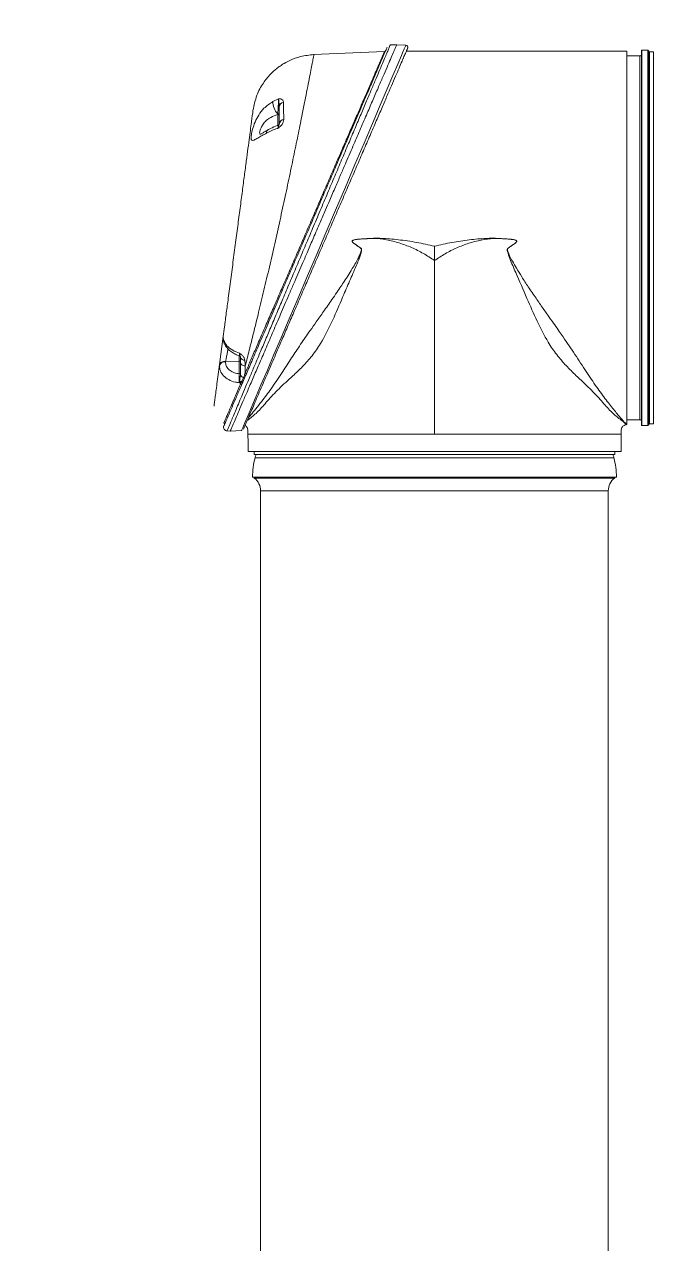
# Model space of a CAD drawing. Header units: millimetres. Extents: x 100 to 8300, y 98 to 5840.
# Drawn here: x 2071.9 to 2267.3, y 1934.5 to 2313.2 of the extents above; entities that cross this region are included whole.
import ezdxf

# ---------------------------------------------------------------- set-up
doc = ezdxf.new("R2010")
doc.units = ezdxf.units.MM
doc.header["$LTSCALE"] = 20

msp = doc.modelspace()

# ---------------------------------------------------------------- linework, layer by layer
at = {"color": 7, "linetype": 'Continuous', "lineweight": 15}
for p, q in [((2187.542, 2306.85), (2185.518, 2306.762)), ((2190.38, 2306.726), (2187.542, 2306.85)), ((2183.772, 2304.723), (2161.705, 2303.76)), ((2258.958, 2304.85), (2190.531, 2304.85)), ((2258.958, 2304.85), (2258.958, 2188.918)), ((2263.068, 2303.35), (2258.958, 2303.35)), ((2263.53, 2305), (2263.53, 2188.7)), ((2265.568, 2305.1), (2263.63, 2305.1)), ((2265.818, 2304.85), (2265.568, 2305.1)), ((2265.568, 2188.6), (2265.568, 2305.1)), ((2265.818, 2304.85), (2265.818, 2188.85)), ((2267.318, 2304.6), (2266.068, 2304.6)), ((2267.318, 2189.1), (2267.318, 2304.6)), ((2149.046, 2289.181), (2150.794, 2290.037)), ((2151.038, 2282.194), (2151.038, 2287.439)), ((2150.565, 2285.196), (2150.585, 2285.366)), ((2132.5, 2207.547), (2133.662, 2216.371)), ((2199.258, 2185.85), (2199.258, 2212.523)), ((2138.565, 2208.504), (2134.358, 2208.362)), ((2134.378, 2208.498), (2134.358, 2208.362)), ((2138.565, 2204.675), (2138.565, 2208.504)), ((2139.038, 2208.11), (2139.038, 2209.831)), ((2139.038, 2204.514), (2139.038, 2208.11)), ((2139.138, 2202), (2139.014, 2201.533)), ((2139.235, 2202.041), (2139.137, 2202)), ((2258.958, 2190.35), (2263.068, 2190.35)), ((2263.63, 2188.6), (2265.568, 2188.6)), ((2265.568, 2188.6), (2265.818, 2188.85)), ((2266.068, 2189.1), (2267.318, 2189.1)), ((2134.811, 2186.894), (2135.817, 2186.85)), ((2135.817, 2186.85), (2139.357, 2187.005)), ((2199.258, 2185.85), (2141.298, 2185.85)), ((2199.258, 2185.85), (2257.258, 2185.85)), ((2257.258, 2180.55), (2257.258, 2185.968)), ((2141.344, 2180.55), (2141.344, 2183.55)), ((2257.258, 2180.55), (2141.344, 2180.55)), ((2143.258, 2180.55), (2143.258, 2179.55)), ((2199.258, 2179.55), (2143.258, 2179.55)), ((2255.258, 2179.55), (2199.258, 2179.55)), ((2255.258, 2179.55), (2255.258, 2180.55)), ((2227.756, 2172.55), (2142.758, 2172.55)), ((2143.258, 2172.55), (2143.258, 2172.35)), ((2255.758, 2172.55), (2227.756, 2172.55)), ((2255.258, 2172.35), (2255.258, 2172.55)), ((2145.258, 2168.301), (2145.258, 1733.15)), ((2253.258, 1733.15), (2253.258, 2168.301))]:
    msp.add_line(p, q, dxfattribs=at)
at = {"color": 8, "linetype": 'Continuous', "lineweight": 15}
for p, q in [((2263.068, 2190.35), (2263.068, 2303.35)), ((2263.63, 2305.1), (2263.63, 2242.677)), ((2266.068, 2304.6), (2266.068, 2197.506)), ((2150.565, 2281.76), (2150.565, 2285.196)), ((2263.63, 2242.677), (2263.63, 2188.6)), ((2138.565, 2208.504), (2138.565, 2210.274)), ((2266.068, 2197.506), (2266.068, 2189.1)), ((2227.374, 2178.576), (2143.516, 2178.576)), ((2255.001, 2178.576), (2227.374, 2178.576)), ((2199.258, 2172.35), (2143.258, 2172.35)), ((2199.258, 2172.271), (2143.298, 2172.271)), ((2255.258, 2172.35), (2199.258, 2172.35)), ((2255.219, 2172.271), (2199.258, 2172.271)), ((2199.258, 2168.301), (2145.258, 2168.301)), ((2253.258, 2168.301), (2199.258, 2168.301))]:
    msp.add_line(p, q, dxfattribs=at)
at = {"color": 8, "linetype": 'Continuous', "lineweight": 15, "flags": 128}
for points in [[(2139.394, 2187.142), (2139.366, 2187.075), (2139.693, 2187.842), (2140.368, 2189.425), (2141.37, 2191.775), (2142.52, 2194.472), (2143.898, 2197.702), (2145.475, 2201.4), (2147.35, 2205.795), (2149.408, 2210.622), (2151.614, 2215.794), (2154.138, 2221.713), (2156.786, 2227.922), (2159.511, 2234.314), (2162.494, 2241.309), (2165.513, 2248.39), (2168.515, 2255.432), (2171.574, 2262.607), (2174.556, 2269.602), (2177.4, 2276.274), (2180.017, 2282.414), (2182.439, 2288.095), (2184.605, 2293.177), (2186.357, 2297.288), (2187.834, 2300.752), (2188.993, 2303.473), (2189.331, 2304.264), (2189.87, 2305.529), (2190.218, 2306.348), (2190.38, 2306.726), (2190.38, 2306.726), (2190.38, 2306.726)], [(2133.799, 2214.629), (2133.764, 2214.82), (2133.777, 2215.134)]]:
    msp.add_lwpolyline(points, dxfattribs=at)
at = {"color": 7, "linetype": 'Continuous', "lineweight": 15, "flags": 128}
for points in [[(2267.368, 2302.631), (2267.356, 2302.659), (2267.318, 2302.85)], [(2150.565, 2285.196), (2150.658, 2285.187), (2150.748, 2285.167), (2150.83, 2285.137), (2150.901, 2285.098), (2150.96, 2285.051), (2151.003, 2284.998), (2151.029, 2284.941), (2151.038, 2284.881)], [(2150.585, 2285.366), (2150.675, 2285.356), (2150.761, 2285.336), (2150.84, 2285.307), (2150.908, 2285.269), (2150.964, 2285.225), (2151.005, 2285.175), (2151.03, 2285.122), (2151.038, 2285.067)], [(2139.038, 2208.825), (2139.029, 2208.764), (2139.003, 2208.706), (2138.96, 2208.652), (2138.901, 2208.604), (2138.83, 2208.564), (2138.748, 2208.533), (2138.658, 2208.513), (2138.565, 2208.504)], [(2139.038, 2204.996), (2139.029, 2204.935), (2139.003, 2204.876), (2138.96, 2204.822), (2138.901, 2204.774), (2138.83, 2204.734), (2138.748, 2204.704), (2138.658, 2204.683), (2138.565, 2204.675)], [(2140.473, 2204.896), (2140.548, 2204.871), (2140.618, 2204.835), (2140.681, 2204.789), (2140.731, 2204.736), (2140.768, 2204.678), (2140.789, 2204.619), (2140.793, 2204.561), (2140.779, 2204.507)], [(2267.318, 2190.85), (2267.356, 2191.042), (2267.368, 2191.07)]]:
    msp.add_lwpolyline(points, dxfattribs=at)
at = {"color": 7, "linetype": 'Continuous', "lineweight": 15}
for centre, radius, start, end in [((2190.352, 2306.077), 0.65, 336.68227, 87.55124), ((2183.745, 2305.073), 0.35, 272.27276, 336.68006), ((2263.63, 2305), 0.1, 90, 180), ((2266.068, 2304.35), 0.25, 90, 180), ((2154.489, 2289.159), 5.443, 179.76347, 224.16707), ((2152.824, 2287.322), 1.789, 106.07252, 176.22687), ((2152.703, 2281.977), 1.678, 98.31461, 172.57136), ((2150.538, 2282.306), 0.5, 289.58758, 331.63453), ((2134.1, 2206.641), 1.741, 81.4576, 159.14206), ((2138.538, 2209.744), 0.5, 30.47834, 72.87707), ((2140.254, 2210.13), 1.252, 193.80571, 275.30832), ((2140.207, 2204.633), 1.175, 185.80321, 258.91533), ((2139.207, 2201.702), 0.34, 348.54891, 85.38353), ((2139.872, 2203.187), 0.313, 343.9378, 69.55786), ((2133.731, 2189.038), 0.35, 336.73039, 67.63415), ((2263.63, 2188.7), 0.1, 180, 270), ((2266.068, 2189.35), 0.25, 180, 270), ((2134.859, 2187.993), 1.1, 156.68184, 267.48843), ((2167.116, 2172.55), 24.358, 165.67696, 180), ((2148.36, 2177.339), 5, 153.75364, 165.67696), ((2250.157, 2177.339), 5, 14.32304, 26.24636), ((2231.401, 2172.55), 24.358, 0, 14.32304), ((2143.358, 2172.35), 0.1, 180, 232.56629), ((2140.258, 2168.301), 5, 0, 52.56629), ((2258.258, 2168.301), 5, 127.43371, 180), ((2255.158, 2172.35), 0.1, 307.43371, 0)]:
    msp.add_arc(centre, radius, start, end, dxfattribs=at)
at = {"color": 8, "linetype": 'Continuous', "lineweight": 15}
msp.add_arc((2148.15, 2279.53), 1.049, 125.25081, 186.81785, dxfattribs=at)
at = {"color": 7, "linetype": 'Continuous', "lineweight": 15}
for centre, major_axis, ratio, start_param, end_param in [((2324.846, 1634.15), (0, 1274.545), 0.9804189, 0.1271827, 3.1251163), ((2263.068, 2304.25), (0, -0.9), 0.8333333, 0, 0.7132311), ((2263.068, 2189.45), (0, 0.9), 0.8333333, 5.5699542, 6.2831853)]:
    msp.add_ellipse(centre, major_axis=major_axis, ratio=ratio, start_param=start_param, end_param=end_param, dxfattribs=at)
for points, knots in [([(2133.849, 2188.429), (2133.849, 2188.429), (2133.852, 2188.436), (2133.971, 2188.712), (2134.408, 2189.725), (2135.106, 2191.345), (2136.063, 2193.566), (2137.255, 2196.332), (2138.683, 2199.645), (2140.345, 2203.498), (2142.219, 2207.848), (2144.311, 2212.701), (2146.612, 2218.038), (2149.099, 2223.81), (2151.758, 2229.978), (2154.569, 2236.5), (2157.501, 2243.302), (2160.5, 2250.259), (2163.53, 2257.29), (2166.553, 2264.301), (2169.476, 2271.084), (2172.257, 2277.534), (2174.858, 2283.57), (2177.197, 2288.997), (2179.238, 2293.73), (2180.971, 2297.752), (2182.367, 2300.99), (2183.411, 2303.414), (2184.123, 2305.064), (2184.511, 2305.964), (2184.55, 2306.055), (2184.566, 2306.093)], [0, 0, 0, 0, 0.002893, 0.0346439, 0.0664987, 0.0982554, 0.1299926, 0.1618278, 0.1935769, 0.2267669, 0.2600531, 0.2932541, 0.328987, 0.364821, 0.4005609, 0.4390843, 0.4777198, 0.5162437, 0.5565906, 0.5970636, 0.6374004, 0.6774894, 0.7177146, 0.7577835, 0.7954506, 0.8332535, 0.8709023, 0.9053353, 0.9398924, 0.97432, 1, 1, 1, 1]), ([(2187.542, 2306.85), (2187.518, 2306.795), (2187.47, 2306.685), (2187.085, 2305.796), (2186.472, 2304.371), (2185.622, 2302.395), (2184.548, 2299.909), (2183.261, 2296.925), (2181.738, 2293.388), (2180.021, 2289.401), (2178.117, 2284.987), (2176.098, 2280.302), (2173.905, 2275.216), (2171.904, 2270.57), (2170.072, 2266.323), (2168.454, 2262.568), (2166.889, 2258.936), (2165.303, 2255.26), (2163.62, 2251.356), (2161.77, 2247.061), (2159.977, 2242.899), (2158.466, 2239.389), (2157.121, 2236.274), (2155.791, 2233.188), (2154.418, 2230.002), (2153.058, 2226.848), (2151.385, 2222.967), (2149.453, 2218.485), (2147.261, 2213.399), (2145.242, 2208.713), (2143.338, 2204.3), (2141.621, 2200.312), (2140.098, 2196.775), (2138.811, 2193.792), (2137.737, 2191.306), (2136.887, 2189.33), (2136.274, 2187.905), (2135.889, 2187.015), (2135.841, 2186.905), (2135.817, 2186.85)], [0, 0, 0, 0, 0.0296188, 0.0594839, 0.0896482, 0.1201605, 0.149567, 0.1798536, 0.2110553, 0.2432042, 0.2739684, 0.3062426, 0.3371463, 0.3702197, 0.3901729, 0.4117389, 0.4349185, 0.451785, 0.4734797, 0.4999971, 0.5230224, 0.5425055, 0.5584408, 0.5752107, 0.5945854, 0.6127751, 0.6297803, 0.662853, 0.6937574, 0.7260309, 0.7567958, 0.7889442, 0.8201458, 0.8504325, 0.8798395, 0.9103517, 0.9405159, 0.9703811, 1, 1, 1, 1]), ([(2190.948, 2305.82), (2190.948, 2305.82), (2190.948, 2305.819), (2190.893, 2305.691), (2190.646, 2305.118), (2190.233, 2304.16), (2189.829, 2303.223), (2189.345, 2302.098), (2188.767, 2300.759), (2187.757, 2298.416), (2186.563, 2295.645), (2185.184, 2292.446), (2183.626, 2288.833), (2181.893, 2284.811), (2180.006, 2280.434), (2177.997, 2275.772), (2175.895, 2270.895), (2173.708, 2265.821), (2171.432, 2260.541), (2169.141, 2255.226), (2166.866, 2249.949), (2164.615, 2244.726), (2162.344, 2239.458), (2160.147, 2234.36), (2158.047, 2229.488), (2156.045, 2224.844), (2154.079, 2220.283), (2152.231, 2215.996), (2150.231, 2211.355), (2148.139, 2206.503), (2146.272, 2202.17), (2144.832, 2198.83), (2143.743, 2196.303), (2142.766, 2194.035), (2141.886, 2191.996), (2141.134, 2190.251), (2140.529, 2188.846), (2140.128, 2187.916), (2139.896, 2187.377), (2139.946, 2187.493), (2139.963, 2187.533)], [0, 0, 0, 0, 0.0001289, 0.0243924, 0.0490296, 0.0736672, 0.0986872, 0.1012041, 0.1282366, 0.1557476, 0.1834974, 0.211732, 0.2408478, 0.2702117, 0.3003343, 0.3307074, 0.3605388, 0.3905948, 0.4213435, 0.4523248, 0.4812396, 0.5103423, 0.5400354, 0.5699332, 0.5969477, 0.6241204, 0.6517995, 0.6796583, 0.7047545, 0.7429914, 0.781223, 0.8048596, 0.8287865, 0.8527125, 0.8769482, 0.9036333, 0.9303174, 0.9574837, 0.9851604, 1, 1, 1, 1]), ([(2161.837, 2303.766), (2160.439, 2303.62), (2157.859, 2303.352), (2154.802, 2302.221), (2152.714, 2301.138), (2151.36, 2300.274), (2149.888, 2299.178), (2148.044, 2297.502), (2145.861, 2294.781), (2143.823, 2291.014), (2143.208, 2288), (2142.88, 2286.395)], [0, 0, 0, 0, 0.1506153, 0.2780797, 0.3475626, 0.4035186, 0.4506267, 0.5449122, 0.6707072, 0.8246628, 1, 1, 1, 1]), ([(2179.358, 2294.569), (2179.414, 2294.697), (2179.889, 2295.794), (2180.646, 2297.54), (2181.627, 2299.801), (2182.432, 2301.659), (2183.046, 2303.074), (2183.45, 2304.007), (2183.657, 2304.483), (2183.684, 2304.546), (2183.687, 2304.552)], [0, 0, 0, 0, 0.0215106, 0.18370063, 0.34716261, 0.51484787, 0.68407038, 0.83373936, 0.98482563, 1, 1, 1, 1]), ([(2147.108, 2279.406), (2146.622, 2279.133), (2145.635, 2278.581), (2144.285, 2277.778), (2143.162, 2277.161), (2142.482, 2277.044), (2142.246, 2277.594), (2142.342, 2278.809), (2142.736, 2280.64), (2143.478, 2282.849), (2144.652, 2285.123), (2146.443, 2287.45), (2148.093, 2288.547), (2149.046, 2289.181)], [0, 0, 0, 0, 0.0738518, 0.1498847, 0.2426678, 0.3312871, 0.4091953, 0.4865356, 0.5688282, 0.6578171, 0.7532102, 0.857373, 1, 1, 1, 1]), ([(2150.585, 2285.366), (2150.623, 2285.821), (2150.688, 2286.595), (2150.755, 2287.892), (2150.791, 2288.954), (2150.8, 2289.669), (2150.795, 2289.947), (2150.794, 2290.037)], [0, 0, 0, 0, 0.3053551, 0.5193444, 0.7307267, 0.9129655, 1, 1, 1, 1]), ([(2150.794, 2290.037), (2150.797, 2290.038), (2150.836, 2290.043), (2150.912, 2290.052), (2151.055, 2290.062), (2151.289, 2290.061), (2151.721, 2289.988), (2152.201, 2289.693), (2152.286, 2289.256), (2152.328, 2289.041)], [0, 0, 0, 0, 0.0030839, 0.0454391, 0.0875963, 0.1708505, 0.3306395, 0.669957, 1, 1, 1, 1]), ([(2151.038, 2287.439), (2151.031, 2287.665), (2151.013, 2288.198), (2150.929, 2288.891), (2150.869, 2289.425), (2150.835, 2289.717), (2150.812, 2289.9), (2150.8, 2289.99), (2150.794, 2290.035), (2150.794, 2290.037)], [0, 0, 0, 0, 0.22061253, 0.5218655, 0.71789328, 0.84470454, 0.9167533, 0.99642682, 1, 1, 1, 1]), ([(2152.328, 2289.041), (2152.35, 2288.144), (2152.39, 2286.456), (2152.438, 2284.537), (2152.46, 2283.638)], [0, 0, 0, 0, 0.5317029, 1, 1, 1, 1]), ([(2133.646, 2216.252), (2133.775, 2217.236), (2134.084, 2219.583), (2134.604, 2223.532), (2135.254, 2228.464), (2135.981, 2233.986), (2136.779, 2240.051), (2137.569, 2246.047), (2138.338, 2251.888), (2139.066, 2257.425), (2139.752, 2262.629), (2140.383, 2267.423), (2140.954, 2271.763), (2141.46, 2275.607), (2141.893, 2278.897), (2142.252, 2281.624), (2142.532, 2283.752), (2142.733, 2285.275), (2142.858, 2286.224), (2142.873, 2286.338), (2142.88, 2286.395)], [0, 0, 0, 0, 0.0352595, 0.084057, 0.1334645, 0.1960832, 0.2583655, 0.3213682, 0.3815895, 0.4417999, 0.5007941, 0.5582695, 0.6158566, 0.6724068, 0.7278594, 0.782769, 0.8379459, 0.8919613, 0.945727, 1, 1, 1, 1]), ([(2152.46, 2283.638), (2152.428, 2283.347), (2152.363, 2282.763), (2151.857, 2281.979), (2151.374, 2281.467), (2151.081, 2281.209), (2150.901, 2281.063), (2150.806, 2280.99), (2150.755, 2280.953), (2150.753, 2280.951)], [0, 0, 0, 0, 0.3148908, 0.6327545, 0.8097229, 0.9025229, 0.9496776, 0.9970875, 1, 1, 1, 1]), ([(2147.533, 2280.381), (2147.533, 2280.381), (2147.136, 2280.163), (2146.491, 2279.773), (2145.691, 2279.311), (2145.205, 2279.04), (2144.972, 2278.934), (2144.986, 2278.94), (2144.989, 2278.941)], [0, 0, 0, 0, 0.0001169, 0.3212605, 0.5881261, 0.7888309, 0.9471836, 1, 1, 1, 1]), ([(2150.753, 2280.951), (2150.657, 2280.92), (2149.358, 2280.5), (2148.19, 2279.932), (2147.108, 2279.406)], [0, 0, 0, 0, 0.07367689, 1, 1, 1, 1]), ([(2150.707, 2281.82), (2150.603, 2281.787), (2149.758, 2281.52), (2148.687, 2281.036), (2147.811, 2280.51), (2147.558, 2280.359)], [0, 0, 0, 0, 0.0914306, 0.7383984, 1, 1, 1, 1]), ([(2150.982, 2282.066), (2150.991, 2282.086), (2151.023, 2282.163), (2151.032, 2282.181), (2151.038, 2282.194)], [0, 0, 0, 0, 0.257926, 1, 1, 1, 1]), ([(2199.258, 2244.265), (2201.058, 2244.677), (2204.624, 2245.493), (2210.012, 2246.281), (2213.991, 2246.628), (2216.548, 2246.726), (2217.681, 2246.729), (2218.767, 2246.695), (2219.857, 2246.611), (2220.991, 2246.573), (2222.11, 2246.503), (2223.109, 2246.416), (2223.888, 2246.301), (2224.391, 2246.171), (2224.662, 2246.037), (2224.768, 2245.949), (2224.816, 2245.872), (2224.833, 2245.815), (2224.834, 2245.756), (2224.81, 2245.668), (2224.564, 2245.311), (2224.102, 2245.02), (2223.606, 2244.668), (2223.121, 2244.344), (2222.609, 2243.97), (2222.178, 2243.638), (2222.008, 2243.491), (2221.967, 2243.443), (2221.944, 2243.385), (2221.926, 2243.289), (2221.936, 2243.095), (2222.002, 2242.799), (2222.138, 2242.381), (2222.34, 2241.872), (2222.762, 2240.928), (2223.548, 2239.427), (2224.81, 2237.248), (2226.459, 2234.586), (2228.492, 2231.458), (2230.723, 2228.19), (2232.917, 2225.055), (2234.851, 2222.304), (2236.535, 2219.922), (2237.97, 2217.893), (2240.127, 2214.803), (2242.988, 2210.519), (2246.425, 2205.267), (2249.61, 2200.487), (2252.125, 2197.091), (2253.972, 2194.763), (2255.194, 2193.218), (2256.267, 2191.895), (2257.393, 2190.548), (2258.447, 2189.399), (2258.794, 2189.073), (2258.959, 2188.917)], [0, 0, 0, 0, 0.0449112, 0.0889672, 0.1323496, 0.1420257, 0.1512097, 0.1599123, 0.1684416, 0.177803, 0.1875165, 0.1957342, 0.2021743, 0.2066919, 0.2082812, 0.2094903, 0.2099921, 0.2104578, 0.2109212, 0.2114164, 0.2126503, 0.2213027, 0.2243701, 0.2274831, 0.2355066, 0.239803, 0.2407224, 0.2409719, 0.2413265, 0.2422304, 0.2433319, 0.2460362, 0.2495967, 0.2540401, 0.2593798, 0.2748424, 0.2954148, 0.321123, 0.3519799, 0.3879928, 0.4203755, 0.4493318, 0.4748631, 0.4969714, 0.5156603, 0.5770568, 0.6419437, 0.7065206, 0.7708555, 0.8031627, 0.8351011, 0.8667166, 0.8980563, 0.9514612, 1, 1, 1, 1]), ([(2258.959, 2188.851), (2258.875, 2188.908), (2258.709, 2189.022), (2257.966, 2189.736), (2256.35, 2190.928), (2254.014, 2192.828), (2251.216, 2196.148), (2247.659, 2199.999), (2243.737, 2203.607), (2240.138, 2207.099), (2237.177, 2210.511), (2234.061, 2215.07), (2231.076, 2220.96), (2227.909, 2228.277), (2225.362, 2234.096), (2223.561, 2238.238), (2222.657, 2240.398), (2222.067, 2242.051), (2221.838, 2243.092), (2221.902, 2243.386), (2221.968, 2243.5), (2222.311, 2243.75), (2223.123, 2244.398), (2224.097, 2244.974), (2224.731, 2245.538), (2224.82, 2245.708), (2224.834, 2245.787), (2224.829, 2245.847), (2224.808, 2245.903), (2224.765, 2245.972), (2224.687, 2246.04), (2224.315, 2246.226), (2223.277, 2246.398), (2220.985, 2246.562), (2217.675, 2246.798), (2213.73, 2246.233), (2209.875, 2245.234), (2206.143, 2243.801), (2202.564, 2242.017), (2200.357, 2240.536), (2199.258, 2239.799)], [0, 0, 0, 0, 0.0395098, 0.0788615, 0.1183224, 0.1807576, 0.2429214, 0.3057019, 0.3687302, 0.4107703, 0.4527912, 0.4949396, 0.5589333, 0.6229665, 0.6939012, 0.7123939, 0.7308782, 0.7493804, 0.7543994, 0.7554063, 0.7564252, 0.7574346, 0.7653204, 0.7810619, 0.7841126, 0.7850719, 0.7855276, 0.7859864, 0.7864648, 0.786933, 0.7878801, 0.7888813, 0.796719, 0.8122881, 0.8434321, 0.8745852, 0.9058647, 0.9372969, 0.968792, 1, 1, 1, 1]), ([(2199.258, 2239.799), (2199.259, 2240.547), (2199.259, 2242.037), (2199.259, 2243.525), (2199.258, 2244.265)], [0, 0, 0, 0, 0.5026521, 1, 1, 1, 1]), ([(2199.258, 2212.523), (2199.258, 2215.064), (2199.258, 2224.156), (2199.258, 2233.248), (2199.258, 2239.799)], [0, 0, 0, 0, 0.2794764, 1, 1, 1, 1]), ([(2133.646, 2216.256), (2133.646, 2216.256), (2133.606, 2215.952), (2133.692, 2215.543), (2133.777, 2215.134)], [0, 0, 0, 0, 0.0000286, 1, 1, 1, 1]), ([(2133.646, 2216.249), (2133.631, 2215.917), (2133.605, 2215.369), (2133.755, 2214.835), (2133.814, 2214.623)], [0, 0, 0, 0, 0.6035796, 1, 1, 1, 1]), ([(2133.777, 2215.134), (2134.057, 2214.531), (2134.595, 2213.369), (2136.434, 2211.92), (2137.98, 2211.319), (2138.721, 2211.031)], [0, 0, 0, 0, 0.360104, 0.693501, 1, 1, 1, 1]), ([(2133.828, 2214.636), (2133.849, 2214.528), (2133.939, 2214.054), (2134.376, 2213.264), (2135.122, 2212.28), (2136.164, 2211.408), (2137.357, 2210.696), (2138.263, 2210.382), (2138.687, 2210.235)], [0, 0, 0, 0, 0.0511074, 0.2233403, 0.4148536, 0.6124387, 0.819018, 1, 1, 1, 1]), ([(2130.789, 2194.549), (2130.789, 2194.549), (2130.776, 2194.451), (2130.821, 2194.791), (2130.929, 2195.615), (2131.119, 2197.06), (2131.376, 2199.01), (2131.699, 2201.464), (2132.071, 2204.29), (2132.36, 2206.484), (2132.5, 2207.547)], [0, 0, 0, 0, 0.0003671, 0.1454914, 0.2915882, 0.4356267, 0.5796498, 0.7221629, 0.8653365, 1, 1, 1, 1]), ([(2132.473, 2207.26), (2132.48, 2207.356), (2132.487, 2207.451), (2132.5, 2207.547), (2132.5, 2207.547)], [0, 0, 0, 0, 0.9998409, 1, 1, 1, 1]), ([(2134.358, 2208.362), (2134.387, 2207.953), (2134.444, 2207.133), (2135.2, 2206.039), (2136.363, 2205.199), (2137.571, 2204.785), (2138.337, 2204.7), (2138.565, 2204.675)], [0, 0, 0, 0, 0.223561, 0.447065, 0.6725076, 0.902383, 1, 1, 1, 1]), ([(2138.721, 2211.031), (2138.723, 2211.029), (2138.801, 2210.976), (2139.137, 2210.738), (2139.678, 2210.271), (2140.22, 2209.593), (2140.321, 2209.115), (2140.37, 2208.883)], [0, 0, 0, 0, 0.0030638, 0.0928156, 0.4034456, 0.7097388, 1, 1, 1, 1]), ([(2139.038, 2209.831), (2139.03, 2209.864), (2139.019, 2209.912), (2138.983, 2209.978), (2138.971, 2210)], [0, 0, 0, 0, 0.67792192, 1, 1, 1, 1]), ([(2140.37, 2208.883), (2140.404, 2208.28), (2140.438, 2207.677), (2140.473, 2207.096), (2140.473, 2207.096)], [0, 0, 0, 0, 0.9999746, 1, 1, 1, 1]), ([(2138.596, 2201.864), (2138.203, 2201.916), (2137.054, 2202.07), (2135.292, 2202.742), (2133.66, 2203.976), (2132.597, 2205.545), (2132.514, 2206.688), (2132.473, 2207.26)], [0, 0, 0, 0, 0.1160799, 0.3399074, 0.5603376, 0.7798048, 1, 1, 1, 1]), ([(2138.596, 2201.864), (2138.597, 2201.962), (2138.599, 2202.214), (2138.6, 2202.75), (2138.596, 2203.424), (2138.586, 2204.11), (2138.572, 2204.486), (2138.565, 2204.675)], [0, 0, 0, 0, 0.135237, 0.3492441, 0.5645989, 0.7820622, 1, 1, 1, 1]), ([(2138.704, 2202.603), (2138.704, 2202.604), (2138.76, 2203), (2138.857, 2203.587), (2139.018, 2204.225), (2139.033, 2204.436), (2139.038, 2204.514)], [0, 0, 0, 0, 0.002328, 0.6699698, 0.8783364, 1, 1, 1, 1]), ([(2139.981, 2203.48), (2140.029, 2203.62), (2140.183, 2204.067), (2140.355, 2204.558), (2140.473, 2204.896)], [0, 0, 0, 0, 0.31243433, 1, 1, 1, 1]), ([(2140.473, 2207.095), (2140.473, 2206.368), (2140.473, 2205.625), (2140.473, 2204.911), (2140.473, 2204.896)], [0, 0, 0, 0, 0.9783782, 1, 1, 1, 1]), ([(2133.864, 2189.362), (2133.913, 2189.478), (2134.01, 2189.71), (2134.343, 2190.502), (2134.809, 2191.606), (2135.421, 2193.057), (2136.184, 2194.862), (2136.882, 2196.511), (2137.71, 2198.463), (2138.344, 2199.958), (2138.913, 2201.294), (2139.012, 2201.528), (2139.012, 2201.528)], [0, 0, 0, 0, 0.1285253, 0.2579477, 0.3845537, 0.5120334, 0.6423105, 0.7735638, 0.8122971, 0.9674195, 0.9999983, 1, 1, 1, 1]), ([(2138.596, 2201.864), (2138.596, 2201.866), (2138.607, 2201.933), (2138.63, 2202.077), (2138.665, 2202.322), (2138.691, 2202.507), (2138.705, 2202.603)], [0, 0, 0, 0, 0.00966768, 0.33541056, 0.6546102, 1, 1, 1, 1]), ([(2139.138, 2201.999), (2139.138, 2201.999), (2139.073, 2201.979), (2138.911, 2201.933), (2138.732, 2201.892), (2138.616, 2201.868), (2138.598, 2201.865), (2138.596, 2201.864)], [0, 0, 0, 0, 0.0000995, 0.3664334, 0.9017236, 0.9843963, 1, 1, 1, 1]), ([(2139.017, 2201.538), (2139.078, 2201.679), (2139.15, 2201.845), (2139.223, 2202.014), (2139.235, 2202.041)], [0, 0, 0, 0, 0.8421717, 1, 1, 1, 1]), ([(2139.235, 2202.041), (2139.325, 2202.187), (2139.615, 2202.657), (2139.832, 2203.144), (2139.981, 2203.48)], [0, 0, 0, 0, 0.3098432, 1, 1, 1, 1]), ([(2140.418, 2188.59), (2140.532, 2188.511), (2140.775, 2188.343), (2141.053, 2187.968), (2141.235, 2187.499), (2141.269, 2187.055), (2141.264, 2186.779), (2141.263, 2186.678)], [0, 0, 0, 0, 0.1869675, 0.4004251, 0.6238317, 0.863181, 1, 1, 1, 1]), ([(2257.258, 2185.85), (2257.249, 2186.226), (2257.235, 2186.778), (2257.28, 2187.498), (2257.463, 2187.969), (2257.754, 2188.349), (2258.12, 2188.631), (2258.54, 2188.81), (2258.838, 2188.836), (2258.987, 2188.849)], [0, 0, 0, 0, 0.2846486, 0.4176164, 0.5417275, 0.6603111, 0.775137, 0.8876519, 1, 1, 1, 1]), ([(2141.271, 2186.678), (2141.272, 2186.661), (2141.275, 2186.625), (2141.286, 2186.253), (2141.296, 2185.937), (2141.298, 2185.85)], [0, 0, 0, 0, 0.383603, 0.8316071, 1, 1, 1, 1]), ([(2141.344, 2183.55), (2141.344, 2183.643), (2141.343, 2184.088), (2141.332, 2184.875), (2141.311, 2185.523), (2141.3, 2185.809), (2141.298, 2185.85)], [0, 0, 0, 0, 0.1085932, 0.5197811, 0.9311395, 1, 1, 1, 1])]:
    msp.add_open_spline(points, degree=3, knots=knots, dxfattribs=at)
at = {"color": 8, "linetype": 'Continuous', "lineweight": 15}
for points, knots in [([(2185.529, 2306.757), (2185.512, 2306.718), (2185.48, 2306.641), (2185.201, 2305.982), (2184.761, 2304.943), (2184.138, 2303.474), (2183.327, 2301.558), (2182.321, 2299.181), (2181.117, 2296.338), (2179.735, 2293.073), (2178.175, 2289.388), (2176.456, 2285.326), (2174.579, 2280.894), (2172.566, 2276.138), (2170.458, 2271.157), (2168.286, 2266.024), (2166.058, 2260.761), (2163.761, 2255.332), (2161.476, 2249.933), (2159.233, 2244.632), (2157.039, 2239.445), (2154.84, 2234.249), (2152.731, 2229.264), (2150.729, 2224.531), (2148.841, 2220.067), (2147.001, 2215.717), (2145.286, 2211.664), (2143.702, 2207.92), (2142.254, 2204.494), (2140.894, 2201.278), (2139.666, 2198.375), (2138.575, 2195.795), (2137.621, 2193.539), (2136.787, 2191.567), (2136.129, 2190.011), (2135.482, 2188.482), (2134.935, 2187.188), (2134.853, 2186.993), (2134.811, 2186.894)], [0, 0, 0, 0, 0.0257057, 0.0511643, 0.07683, 0.1028133, 0.1292318, 0.1569078, 0.1848251, 0.2134822, 0.2423852, 0.271842, 0.3015448, 0.3319957, 0.3626935, 0.3923922, 0.4223086, 0.4528929, 0.4837015, 0.5121178, 0.5407158, 0.5698809, 0.5992414, 0.625645, 0.6523672, 0.6792534, 0.7064766, 0.7311035, 0.7558716, 0.7808676, 0.8061786, 0.8297357, 0.8534351, 0.8774406, 0.9016111, 0.9213741, 0.9603087, 1, 1, 1, 1]), ([(2161.837, 2303.765), (2161.825, 2303.705), (2161.8, 2303.585), (2161.606, 2302.612), (2161.304, 2301.077), (2160.887, 2298.949), (2160.361, 2296.268), (2159.735, 2293.079), (2159.015, 2289.428), (2158.115, 2284.915), (2157.011, 2279.428), (2155.675, 2272.923), (2154.229, 2266.017), (2152.698, 2258.84), (2151.087, 2251.507), (2149.44, 2244.135), (2147.766, 2236.84), (2146.081, 2229.718), (2144.513, 2223.162), (2143.048, 2217.236), (2141.705, 2211.903), (2140.884, 2208.701), (2140.473, 2207.094)], [0, 0, 0, 0, 0.04413081, 0.08843882, 0.13289994, 0.17701736, 0.22084996, 0.26472318, 0.30832658, 0.35147563, 0.4089153, 0.46587008, 0.52231871, 0.57865972, 0.63445188, 0.69018337, 0.74564068, 0.80069616, 0.85607656, 0.90398673, 0.95183403, 1, 1, 1, 1]), ([(2140.473, 2204.896), (2140.988, 2206.084), (2142.023, 2208.468), (2143.737, 2212.422), (2145.566, 2216.639), (2147.481, 2221.055), (2149.454, 2225.603), (2151.477, 2230.268), (2153.566, 2235.086), (2155.721, 2240.056), (2157.922, 2245.13), (2160.164, 2250.301), (2162.422, 2255.508), (2164.662, 2260.674), (2166.858, 2265.74), (2169.007, 2270.694), (2171.105, 2275.532), (2173.076, 2280.079), (2174.9, 2284.287), (2176.574, 2288.148), (2178.085, 2291.632), (2178.95, 2293.628), (2179.358, 2294.569)], [0, 0, 0, 0, 0.0478037, 0.09596666, 0.14521155, 0.19481012, 0.24261975, 0.29073845, 0.33979564, 0.38916368, 0.43965437, 0.4904837, 0.54237637, 0.59463368, 0.64603225, 0.69780271, 0.75078571, 0.80420166, 0.85361704, 0.90341525, 0.95449018, 1, 1, 1, 1]), ([(2150.565, 2285.196), (2149.829, 2284.931), (2148.571, 2284.479), (2147.053, 2283.386), (2146.028, 2282.235), (2145.373, 2281.075), (2145.017, 2280.092), (2144.909, 2279.399), (2145.039, 2279.04), (2145.343, 2279.034), (2145.479, 2279.031)], [0, 0, 0, 0, 0.2148888, 0.3677787, 0.498514, 0.6163275, 0.7247026, 0.824809, 0.9219199, 1, 1, 1, 1]), ([(2150.753, 2280.951), (2150.753, 2280.995), (2150.754, 2281.276), (2150.745, 2281.67), (2150.728, 2281.907), (2150.709, 2281.826), (2150.707, 2281.82)], [0, 0, 0, 0, 0.077102, 0.4917312, 0.964554, 1, 1, 1, 1]), ([(2150.753, 2280.951), (2150.753, 2280.953), (2150.761, 2281.032), (2150.776, 2281.172), (2150.804, 2281.398), (2150.848, 2281.666), (2150.914, 2281.929), (2150.96, 2282.021), (2150.982, 2282.066)], [0, 0, 0, 0, 0.0045896, 0.1275865, 0.2375556, 0.4280702, 0.717848, 1, 1, 1, 1]), ([(2199.258, 2239.798), (2198.125, 2240.558), (2195.854, 2242.079), (2192.17, 2243.895), (2188.333, 2245.332), (2184.376, 2246.324), (2180.328, 2246.803), (2176.947, 2246.527), (2174.78, 2246.357), (2173.901, 2246.107), (2173.73, 2245.939), (2173.695, 2245.861), (2173.684, 2245.797), (2173.694, 2245.734), (2173.723, 2245.655), (2173.941, 2245.31), (2174.901, 2244.756), (2175.747, 2244.016), (2176.526, 2243.564), (2176.637, 2243.329), (2176.645, 2243.131), (2176.597, 2242.632), (2175.998, 2240.518), (2174.41, 2237.011), (2172.359, 2232.21), (2169.972, 2226.69), (2167.338, 2220.49), (2164.386, 2214.668), (2161.298, 2210.163), (2158.318, 2206.856), (2154.719, 2203.498), (2150.824, 2199.97), (2147.284, 2196.134), (2144.522, 2192.834), (2142.267, 2191.026), (2141.346, 2190.313), (2141.069, 2190.099)], [0, 0, 0, 0, 0.03539938, 0.07091186, 0.10634395, 0.14159457, 0.17663043, 0.21165445, 0.22912828, 0.23353964, 0.23464785, 0.23519809, 0.23574096, 0.23628962, 0.23683848, 0.23792725, 0.24677934, 0.26444751, 0.2683464, 0.26891421, 0.27115398, 0.27334516, 0.28200612, 0.32791322, 0.37390526, 0.41990558, 0.48933121, 0.5591205, 0.60527511, 0.65079954, 0.69615432, 0.76440419, 0.83304661, 0.90168682, 0.9704213, 1, 1, 1, 1]), ([(2141.418, 2190.91), (2141.802, 2191.366), (2142.592, 2192.305), (2144.122, 2194.226), (2146.224, 2196.87), (2148.911, 2200.486), (2151.441, 2204.305), (2153.485, 2207.431), (2154.868, 2209.548), (2156.261, 2211.665), (2157.665, 2213.77), (2159.117, 2215.905), (2160.742, 2218.225), (2162.646, 2220.912), (2164.9, 2224.103), (2167.044, 2227.153), (2168.86, 2229.771), (2170.14, 2231.661), (2171.303, 2233.412), (2172.477, 2235.242), (2173.669, 2237.174), (2174.744, 2239.024), (2175.485, 2240.404), (2175.951, 2241.365), (2176.217, 2241.963), (2176.43, 2242.526), (2176.558, 2242.962), (2176.587, 2243.267), (2176.572, 2243.381), (2176.555, 2243.439), (2176.477, 2243.531), (2176.318, 2243.652), (2176.067, 2243.85), (2175.701, 2244.119), (2175.233, 2244.458), (2174.689, 2244.849), (2174.216, 2245.17), (2173.894, 2245.407), (2173.755, 2245.566), (2173.694, 2245.669), (2173.668, 2245.77), (2173.682, 2245.866), (2173.734, 2245.953), (2173.829, 2246.037), (2173.979, 2246.117), (2174.875, 2246.427), (2176.562, 2246.513), (2178.782, 2246.616), (2180.829, 2246.775), (2183.879, 2246.662), (2188.182, 2246.311), (2193.704, 2245.52), (2197.415, 2244.682), (2199.258, 2244.265)], [0, 0, 0, 0, 0.04466674, 0.09203598, 0.14020305, 0.21059791, 0.28361154, 0.31286982, 0.34127806, 0.36884577, 0.39558334, 0.42150216, 0.44873101, 0.48124102, 0.51903905, 0.5621292, 0.58737921, 0.60860716, 0.62581344, 0.64568617, 0.66865332, 0.68817898, 0.70427906, 0.71137291, 0.71730087, 0.72207472, 0.7277658, 0.72961648, 0.73032028, 0.7309011, 0.73122794, 0.73357104, 0.73628826, 0.73993237, 0.74590891, 0.75196664, 0.75810616, 0.76147161, 0.7627551, 0.76381089, 0.76469831, 0.76551427, 0.76638002, 0.7673992, 0.76892803, 0.77093717, 0.7931129, 0.81400687, 0.83156142, 0.84872559, 0.8967798, 0.94870556, 1, 1, 1, 1]), ([(2135.15, 2212.323), (2135.126, 2212.207), (2135.028, 2211.725), (2134.823, 2210.709), (2134.577, 2209.489), (2134.441, 2208.81), (2134.378, 2208.498)], [0, 0, 0, 0, 0.0993308, 0.4131211, 0.7306865, 1, 1, 1, 1]), ([(2138.688, 2210.238), (2138.696, 2210.24), (2138.713, 2210.244), (2138.724, 2210.499), (2138.724, 2210.81), (2138.721, 2211.008), (2138.721, 2211.031)], [0, 0, 0, 0, 0.2746201, 0.611445, 0.9541937, 1, 1, 1, 1]), ([(2138.971, 2210), (2138.949, 2210.037), (2138.885, 2210.147), (2138.809, 2210.416), (2138.754, 2210.762), (2138.732, 2210.931), (2138.721, 2211.028), (2138.721, 2211.031)], [0, 0, 0, 0, 0.2291461, 0.6739809, 0.8227314, 0.9952926, 1, 1, 1, 1]), ([(2133.829, 2189.278), (2133.829, 2189.278), (2133.817, 2189.25), (2133.84, 2189.306), (2133.864, 2189.362)], [0, 0, 0, 0, 0.001214, 1, 1, 1, 1])]:
    msp.add_open_spline(points, degree=3, knots=knots, dxfattribs=at)
at = {"color": 7, "linetype": 'Continuous', "lineweight": 15}
for points in [[(2134.378, 2208.498), (2134.141, 2208.496), (2133.667, 2208.49), (2133.068, 2208.285), (2132.631, 2207.965), (2132.544, 2207.687), (2132.5, 2207.547)], [(2140.473, 2207.095), (2140.283, 2207.115), (2139.903, 2207.155), (2139.431, 2207.392), (2139.102, 2207.722), (2139.06, 2207.981), (2139.038, 2208.11)], [(2138.704, 2202.605), (2138.77, 2202.487), (2138.903, 2202.252), (2139.058, 2202.084), (2139.136, 2202)], [(2139.319, 2201.118), (2139.325, 2201.138), (2139.338, 2201.177), (2139.335, 2201.241), (2139.315, 2201.305), (2139.278, 2201.368), (2139.226, 2201.424), (2139.162, 2201.471), (2139.09, 2201.508), (2139.038, 2201.522), (2139.012, 2201.528)]]:
    msp.add_open_spline(points, degree=3, dxfattribs=at)

doc.saveas('drawing.dxf')
